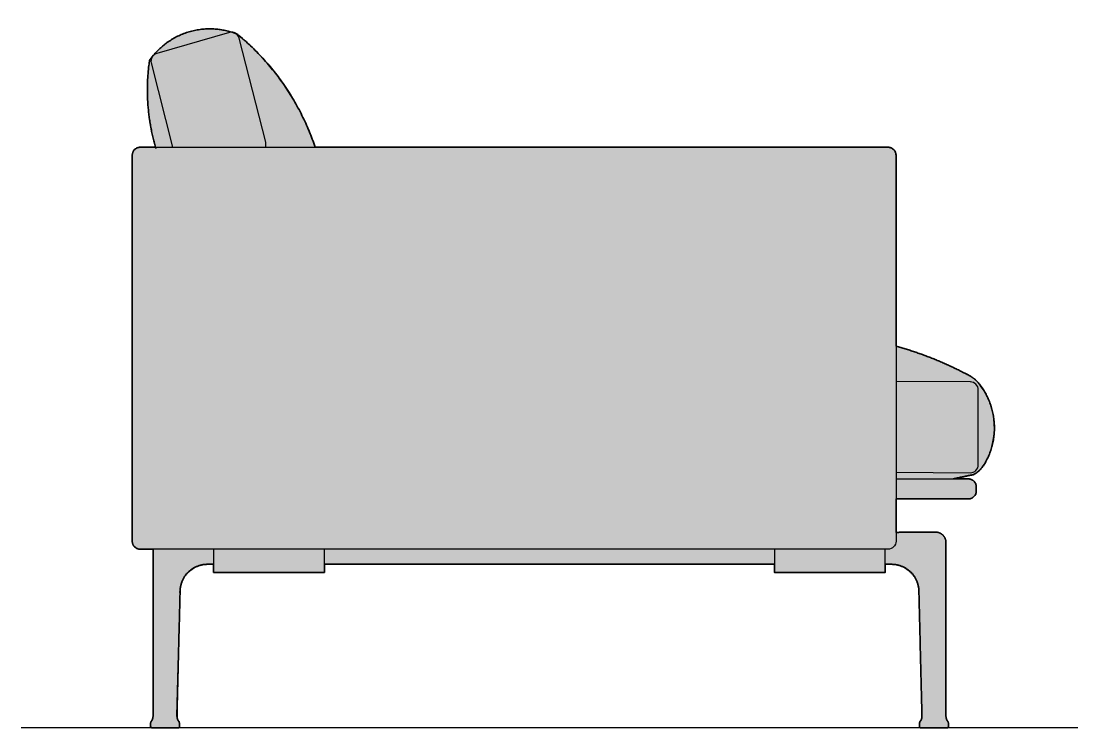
# Model space of a CAD drawing. Header units: millimetres. Extents: x 0 to 3251, y -1194 to 703.
# Drawn here: x 2199 to 3251, y 0 to 703 of the extents above; entities that cross this region are included whole.
import ezdxf

# ---------------------------------------------------------------- set-up
doc = ezdxf.new("R2010")
doc.units = ezdxf.units.MM
doc.layers.add('Blocks', color=7, linetype='Continuous')
doc.layers.add('Blocks$Fill', color=7, linetype='Continuous', true_color=0xffffff)
for name, color, linetype, lineweight, true_color in [('Blocks$Inner', 7, 'Continuous', 25, 0x007f00), ('Blocks$Outline', 7, 'Continuous', 35, 0xff3f3f), ('Groud', 7, 'Continuous', 25, 0x243775)]:
    doc.layers.add(name, color=color, linetype=linetype, lineweight=lineweight, true_color=true_color)

# ---------------------------------------------------------------- blocks, each defined once
blk = doc.blocks.new('Outline Sofa 2-seater Side')
at = {"layer": 'Blocks$Fill'}
blk.add_hatch(color=256, dxfattribs=at).paths.add_polyline_path([(927.6, 247.7), (948, 252), (948.4, 252.3), (948.9, 252.5), (949.4, 252.8), (949.8, 253.1), (950.3, 253.4), (950.7, 253.7), (951.1, 254), (951.6, 254.3), (952, 254.7), (952.4, 255), (952.8, 255.4), (953.3, 255.7), (953.7, 256.1), (954, 256.5), (954.4, 256.8), (954.8, 257.2), (955.2, 257.6), (955.6, 258), (955.9, 258.4), (956.3, 258.8), (956.6, 259.3), (956.9, 259.7), (957.3, 260.1), (957.6, 260.6), (957.9, 261), (958.2, 261.5), (958.5, 261.9), (958.8, 262.4), (959, 262.8), (959.3, 263.3), (959.5, 263.8), (959.8, 264.2), (960.9, 266.3), (961.9, 268.5), (962.9, 270.7), (963.8, 272.9), (964.7, 275.2), (965.5, 277.6), (965.8, 278.7), (966.1, 279.9), (966.5, 281.1), (966.8, 282.4), (967, 283.6), (967.3, 284.8), (967.5, 286), (967.7, 287.3), (967.9, 288.5), (968.1, 289.8), (968.2, 291), (968.4, 292.3), (968.5, 293.6), (968.5, 294.8), (968.6, 296.1), (968.6, 297.4), (968.6, 298.7), (968.6, 299.9), (968.6, 301.2), (968.5, 302.5), (968.4, 303.8), (968.3, 305), (968.2, 306.3), (968, 307.6), (967.9, 308.8), (967.7, 310.1), (967.5, 311.3), (967.2, 312.6), (967, 313.8), (966.7, 315), (966.4, 316.3), (966, 317.5), (965.7, 318.7), (965.3, 319.9), (964.9, 321.1), (964.5, 322.3), (964.1, 323.4), (963.6, 324.6), (963.2, 325.8), (962.7, 326.9), (961.7, 329.1), (960.6, 331.3), (959.4, 333.5), (958.2, 335.5), (956.9, 337.5), (955.6, 339.5), (955.1, 340.2), (954.6, 341), (954, 341.7), (953.5, 342.4), (952.9, 343.1), (952.3, 343.7), (951.7, 344.4), (951.1, 345), (950.4, 345.7), (949.8, 346.3), (949.1, 346.8), (948.4, 347.4), (947.7, 348), (946.9, 348.5), (946.2, 349), (945.5, 349.5), (936.5, 354.2), (927.5, 358.7), (918.3, 362.9), (908.9, 366.8), (899.5, 370.5), (890, 373.9), (880.4, 377), (870.7, 379.8), (870.7, 569.8), (870.7, 570), (870.6, 570.1), (870.6, 570.3), (870.6, 570.5), (870.6, 570.7), (870.6, 570.9), (870.6, 571), (870.5, 571.2), (870.5, 571.4), (870.4, 571.6), (870.4, 571.8), (870.3, 572), (870.3, 572.2), (870.2, 572.4), (870.2, 572.5), (870.1, 572.7), (870, 572.9), (869.9, 573.1), (869.9, 573.3), (869.8, 573.5), (869.7, 573.6), (869.6, 573.8), (869.5, 574), (869.4, 574.2), (869.2, 574.3), (869.1, 574.5), (869, 574.7), (868.9, 574.8), (868.7, 575), (868.6, 575.1), (868.5, 575.3), (868.3, 575.4), (868.2, 575.6), (868, 575.7), (867.9, 575.9), (867.7, 576), (867.5, 576.1), (867.4, 576.2), (867.2, 576.4), (867, 576.5), (866.9, 576.6), (866.7, 576.7), (866.5, 576.8), (866.3, 576.9), (866.1, 577), (866, 577.1), (865.8, 577.1), (865.6, 577.2), (865.4, 577.3), (865.2, 577.4), (865, 577.4), (864.9, 577.5), (864.7, 577.5), (864.5, 577.6), (864.3, 577.6), (864.1, 577.6), (863.9, 577.7), (863.7, 577.7), (863.6, 577.7), (863.4, 577.7), (863.2, 577.8), (863, 577.8), (862.8, 577.8), (862.7, 577.8), (292.6, 577.8), (289.8, 585.8), (286.7, 593.8), (283.2, 601.7), (279.5, 609.5), (275.6, 617.1), (273.5, 620.9), (271.3, 624.7), (269.1, 628.4), (266.8, 632.1), (264.4, 635.7), (262, 639.3), (259.5, 642.9), (257, 646.4), (254.4, 649.8), (251.7, 653.2), (249, 656.6), (246.2, 659.9), (240.5, 666.4), (234.6, 672.7), (228.5, 678.7), (222.2, 684.5), (215.7, 690), (214.2, 690.6), (214, 690.8), (213.8, 690.9), (213.6, 691.1), (213.4, 691.2), (213.2, 691.3), (213, 691.4), (212.8, 691.5), (212.5, 691.6), (212.3, 691.7), (212.1, 691.8), (211.8, 691.9), (211.6, 692), (211.3, 692), (211.1, 692.1), (210.9, 692.1), (210.6, 692.2), (210.4, 692.2), (210.1, 692.2), (209.8, 692.3), (209.6, 692.3), (208.4, 692.6), (207.2, 693), (205.9, 693.3), (204.7, 693.6), (203.4, 693.9), (202.1, 694.2), (200.8, 694.5), (199.6, 694.7), (198.2, 694.9), (196.9, 695.1), (195.6, 695.2), (194.3, 695.4), (193, 695.5), (191.6, 695.5), (190.3, 695.6), (188.9, 695.6), (187.6, 695.7), (186.2, 695.6), (184.8, 695.6), (183.5, 695.5), (182.1, 695.4), (180.7, 695.3), (179.4, 695.2), (178, 695), (176.6, 694.8), (175.3, 694.6), (173.9, 694.3), (172.6, 694.1), (171.2, 693.8), (169.9, 693.4), (168.5, 693.1), (167.2, 692.7), (165.9, 692.3), (164.6, 691.9), (163.2, 691.4), (161.9, 690.9), (160.7, 690.4), (159.4, 689.9), (158.1, 689.4), (156.9, 688.8), (155.6, 688.2), (154.4, 687.6), (153.2, 686.9), (152, 686.3), (150.8, 685.6), (149.6, 684.9), (148.5, 684.2), (147.3, 683.4), (146.2, 682.7), (145.1, 681.9), (144, 681.1), (143, 680.3), (141.9, 679.4), (140.9, 678.6), (139.9, 677.7), (138.9, 676.9), (137.9, 676), (137, 675.1), (136.1, 674.1), (135.2, 673.2), (134.3, 672.3), (133.4, 671.3), (132.6, 670.4), (131.8, 669.4), (131.6, 669.3), (131.5, 669.2), (131.4, 669.1), (131.3, 668.9), (131.2, 668.8), (131.1, 668.7), (131, 668.6), (130.9, 668.5), (130.8, 668.4), (130.7, 668.2), (130.6, 668.1), (130.5, 668), (130.4, 667.8), (130.4, 667.7), (130.3, 667.6), (130.2, 667.4), (128.9, 665.7), (127.7, 664), (127, 658.6), (126.4, 653.2), (126, 647.8), (125.8, 642.4), (125.7, 636.9), (125.7, 631.5), (125.9, 626), (126.2, 620.6), (126.6, 615.1), (127.2, 609.7), (128, 604.3), (128.9, 598.9), (129.9, 593.6), (131, 588.3), (132.4, 583), (133.8, 577.8), (118.6, 577.8), (118.5, 577.8), (118.3, 577.8), (118.1, 577.8), (117.9, 577.7), (117.7, 577.7), (117.5, 577.7), (117.4, 577.7), (117.2, 577.6), (117, 577.6), (116.8, 577.6), (116.6, 577.5), (116.4, 577.5), (116.2, 577.4), (116.1, 577.4), (115.9, 577.3), (115.7, 577.2), (115.5, 577.1), (115.3, 577.1), (115.1, 577), (115, 576.9), (114.8, 576.8), (114.6, 576.7), (114.4, 576.6), (114.3, 576.5), (114.1, 576.4), (113.9, 576.2), (113.7, 576.1), (113.6, 576), (113.4, 575.9), (113.3, 575.7), (113.1, 575.6), (113, 575.4), (112.8, 575.3), (112.7, 575.1), (112.5, 575), (112.4, 574.8), (112.3, 574.7), (112.2, 574.5), (112, 574.3), (111.9, 574.2), (111.8, 574), (111.7, 573.8), (111.6, 573.6), (111.5, 573.5), (111.4, 573.3), (111.3, 573.1), (111.3, 572.9), (111.2, 572.7), (111.1, 572.5), (111.1, 572.4), (111, 572.2), (110.9, 572), (110.9, 571.8), (110.8, 571.6), (110.8, 571.4), (110.8, 571.2), (110.7, 571), (110.7, 570.9), (110.7, 570.7), (110.7, 570.5), (110.6, 570.3), (110.6, 570.1), (110.6, 570), (110.6, 569.8), (110.6, 185.7), (110.6, 185.6), (110.6, 185.4), (110.6, 185.2), (110.7, 185), (110.7, 184.8), (110.7, 184.6), (110.7, 184.5), (110.8, 184.3), (110.8, 184.1), (110.8, 183.9), (110.9, 183.7), (110.9, 183.5), (111, 183.3), (111.1, 183.2), (111.1, 183), (111.2, 182.8), (111.3, 182.6), (111.3, 182.4), (111.4, 182.2), (111.5, 182.1), (111.6, 181.9), (111.7, 181.7), (111.8, 181.5), (111.9, 181.4), (112, 181.2), (112.2, 181), (112.3, 180.9), (112.4, 180.7), (112.5, 180.5), (112.7, 180.4), (112.8, 180.2), (113, 180.1), (113.1, 179.9), (113.3, 179.8), (113.4, 179.7), (113.6, 179.5), (113.7, 179.4), (113.9, 179.3), (114.1, 179.2), (114.3, 179), (114.4, 178.9), (114.6, 178.8), (114.8, 178.7), (115, 178.6), (115.1, 178.5), (115.3, 178.4), (115.5, 178.4), (115.7, 178.3), (115.9, 178.2), (116.1, 178.2), (116.2, 178.1), (116.4, 178), (116.6, 178), (116.8, 177.9), (117, 177.9), (117.2, 177.9), (117.4, 177.8), (117.5, 177.8), (117.7, 177.8), (117.9, 177.8), (118.1, 177.7), (118.3, 177.7), (118.5, 177.7), (118.6, 177.7), (131.3, 177.7), (131.3, 12), (131.3, 11.8), (131.3, 11.6), (131.2, 11.4), (131.2, 11.2), (131.2, 11), (131.2, 10.8), (131.2, 10.6), (131.1, 10.4), (131.1, 10.2), (131.1, 10), (131, 9.8), (131, 9.6), (131, 9.4), (130.9, 9.2), (130.9, 9), (130.8, 8.8), (130.8, 8.7), (130.7, 8.6), (130.7, 8.4), (130.6, 8.3), (130.6, 8.2), (130.5, 8.1), (130.5, 8), (130.4, 7.9), (130.4, 7.7), (130.3, 7.6), (130.2, 7.5), (130.2, 7.4), (130.1, 7.3), (130, 7.2), (129.9, 7.1), (129.9, 7), (129.8, 6.9), (129.7, 6.8), (129.7, 6.8), (129.6, 6.7), (129.6, 6.6), (129.5, 6.5), (129.5, 6.4), (129.4, 6.3), (129.4, 6.2), (129.3, 6.2), (129.3, 6.1), (129.2, 6), (129.2, 5.9), (129.1, 5.8), (129.1, 5.7), (129.1, 5.6), (129, 5.5), (129, 5.4), (129, 5.3), (128.9, 5.2), (128.9, 5.1), (128.9, 5), (128.9, 4.9), (128.9, 4.8), (128.8, 4.7), (128.8, 4.6), (128.8, 4.5), (128.8, 4.4), (128.8, 4.3), (128.8, 4.2), (128.8, 4.1), (128.8, 4), (128.8, 1), (128.8, 1), (128.8, 1), (128.8, 0.9), (128.8, 0.9), (128.8, 0.9), (128.8, 0.9), (128.8, 0.8), (128.8, 0.8), (128.8, 0.8), (128.8, 0.8), (128.8, 0.7), (128.8, 0.7), (128.8, 0.7), (128.8, 0.7), (128.8, 0.7), (128.8, 0.6), (128.8, 0.6), (128.9, 0.6), (128.9, 0.6), (128.9, 0.5), (128.9, 0.5), (128.9, 0.5), (128.9, 0.5), (128.9, 0.5), (128.9, 0.4), (129, 0.4), (129, 0.4), (129, 0.4), (129, 0.3), (129, 0.3), (129, 0.3), (129.1, 0.3), (129.1, 0.3), (129.1, 0.3), (129.1, 0.2), (129.1, 0.2), (129.2, 0.2), (129.2, 0.2), (129.2, 0.2), (129.2, 0.2), (129.2, 0.1), (129.3, 0.1), (129.3, 0.1), (129.3, 0.1), (129.3, 0.1), (129.3, 0.1), (129.4, 0.1), (129.4, 0.1), (129.4, 0.1), (129.4, 0.1), (129.5, 0), (129.5, 0), (129.5, 0), (129.5, 0), (129.6, 0), (129.6, 0), (129.6, 0), (129.6, 0), (129.7, 0), (129.7, 0), (129.7, 0), (129.7, 0), (129.7, 0), (129.8, 0), (156.6, 0), (156.7, 0), (156.7, 0), (156.7, 0), (156.7, 0), (156.8, 0), (156.8, 0), (156.8, 0), (156.8, 0), (156.8, 0), (156.9, 0), (156.9, 0), (156.9, 0), (156.9, 0.1), (157, 0.1), (157, 0.1), (157, 0.1), (157, 0.1), (157.1, 0.1), (157.1, 0.1), (157.1, 0.1), (157.1, 0.1), (157.1, 0.1), (157.2, 0.2), (157.2, 0.2), (157.2, 0.2), (157.2, 0.2), (157.2, 0.2), (157.3, 0.2), (157.3, 0.2), (157.3, 0.3), (157.3, 0.3), (157.3, 0.3), (157.4, 0.3), (157.4, 0.3), (157.4, 0.3), (157.4, 0.4), (157.4, 0.4), (157.4, 0.4), (157.4, 0.4), (157.5, 0.4), (157.5, 0.5), (157.5, 0.5), (157.5, 0.5), (157.5, 0.5), (157.5, 0.5), (157.5, 0.6), (157.5, 0.6), (157.6, 0.6), (157.6, 0.6), (157.6, 0.7), (157.6, 0.7), (157.6, 0.7), (157.6, 0.7), (157.6, 0.8), (157.6, 0.8), (157.6, 0.8), (157.6, 0.8), (157.6, 0.9), (157.6, 0.9), (157.6, 0.9), (157.6, 0.9), (157.6, 1), (157.6, 1), (157.6, 1), (157.6, 3.9), (157.6, 4.1), (157.6, 4.2), (157.6, 4.3), (157.6, 4.4), (157.6, 4.5), (157.6, 4.6), (157.6, 4.7), (157.6, 4.7), (157.5, 4.8), (157.5, 4.9), (157.5, 5.1), (157.4, 5.3), (157.4, 5.4), (157.4, 5.5), (157.3, 5.6), (157.3, 5.7), (157.2, 5.8), (157.2, 5.9), (157.1, 6.1), (157.1, 6.2), (157, 6.3), (157, 6.4), (156.9, 6.5), (156.8, 6.6), (156.8, 6.7), (156.7, 6.8), (156.6, 6.9), (156.5, 7), (156.5, 7.1), (156.4, 7.2), (156.3, 7.3), (156.2, 7.4), (156.2, 7.5), (156.1, 7.6), (156, 7.7), (156, 7.9), (155.9, 8), (155.9, 8.1), (155.8, 8.2), (155.8, 8.3), (155.7, 8.4), (155.7, 8.6), (155.6, 8.7), (155.6, 8.8), (155.5, 9), (155.5, 9.2), (155.4, 9.4), (155.4, 9.6), (155.4, 9.8), (155.3, 10), (155.3, 10.2), (155.2, 10.4), (155.2, 10.6), (155.2, 10.8), (155.2, 11), (155.2, 11.2), (155.1, 11.4), (155.1, 11.6), (155.1, 11.8), (155.1, 12), (158.2, 134.7), (158.1, 135.4), (158.2, 136), (158.2, 136.7), (158.2, 137.4), (158.3, 138), (158.4, 138.7), (158.5, 139.4), (158.6, 140.1), (158.7, 140.7), (158.8, 141.4), (159, 142.1), (159.2, 142.7), (159.4, 143.4), (159.6, 144.1), (159.8, 144.7), (160.1, 145.4), (160.3, 146), (160.6, 146.6), (160.9, 147.3), (161.2, 147.9), (161.5, 148.5), (161.9, 149.1), (162.2, 149.7), (162.6, 150.3), (163, 150.8), (163.3, 151.4), (163.8, 151.9), (164.2, 152.5), (164.6, 153), (165, 153.5), (165.5, 154), (165.9, 154.5), (166.4, 154.9), (166.9, 155.4), (167.4, 155.9), (167.9, 156.3), (168.4, 156.7), (169, 157.1), (169.5, 157.5), (170.1, 157.9), (170.7, 158.3), (171.2, 158.7), (171.8, 159), (172.4, 159.4), (173, 159.7), (173.7, 160), (174.3, 160.3), (174.9, 160.6), (175.6, 160.8), (176.2, 161.1), (176.9, 161.3), (177.5, 161.5), (178.2, 161.7), (178.8, 161.9), (179.5, 162), (180.2, 162.2), (180.8, 162.3), (181.5, 162.4), (182.2, 162.5), (182.9, 162.6), (183.5, 162.6), (184.2, 162.7), (184.9, 162.7), (185.5, 162.7), (191.6, 162.7), (191.6, 154.7), (301.9, 154.7), (301.9, 162.7), (749.7, 162.7), (749.7, 154.7), (860, 154.7), (860, 162.7), (866.1, 162.7), (866.8, 162.7), (867.5, 162.7), (868.1, 162.6), (868.8, 162.6), (869.5, 162.5), (870.1, 162.4), (870.8, 162.3), (871.5, 162.2), (872.2, 162), (872.8, 161.9), (873.5, 161.7), (874.2, 161.5), (874.8, 161.3), (875.5, 161.1), (876.1, 160.8), (876.8, 160.6), (877.4, 160.3), (878, 160), (878.6, 159.7), (879.2, 159.4), (879.8, 159), (880.4, 158.7), (881, 158.3), (881.6, 157.9), (882.1, 157.5), (882.7, 157.1), (883.2, 156.7), (883.8, 156.3), (884.3, 155.9), (884.8, 155.4), (885.2, 154.9), (885.7, 154.5), (886.2, 154), (886.6, 153.5), (887.1, 153), (887.5, 152.5), (887.9, 151.9), (888.3, 151.4), (888.7, 150.8), (889.1, 150.3), (889.5, 149.7), (889.8, 149.1), (890.1, 148.5), (890.5, 147.9), (890.8, 147.3), (891.1, 146.6), (891.4, 146), (891.6, 145.4), (891.9, 144.7), (892.1, 144.1), (892.3, 143.4), (892.5, 142.7), (892.7, 142.1), (892.8, 141.4), (893, 140.7), (893.1, 140.1), (893.2, 139.4), (893.3, 138.7), (893.4, 138), (893.4, 137.4), (893.5, 136.7), (893.5, 136), (893.5, 135.4), (893.5, 134.7), (896.5, 12), (896.5, 11.8), (896.5, 11.6), (896.5, 11.4), (896.5, 11.2), (896.5, 11), (896.5, 10.8), (896.4, 10.6), (896.4, 10.4), (896.4, 10.2), (896.3, 10), (896.3, 9.8), (896.3, 9.6), (896.2, 9.4), (896.2, 9.2), (896.1, 9), (896.1, 8.8), (896, 8.7), (896, 8.6), (895.9, 8.4), (895.9, 8.3), (895.8, 8.2), (895.8, 8.1), (895.7, 8), (895.7, 7.9), (895.6, 7.7), (895.6, 7.6), (895.5, 7.5), (895.4, 7.4), (895.4, 7.3), (895.3, 7.2), (895.2, 7.1), (895.1, 7), (895.1, 6.9), (895, 6.8), (894.9, 6.8), (894.9, 6.7), (894.8, 6.6), (894.8, 6.5), (894.7, 6.4), (894.7, 6.3), (894.6, 6.2), (894.6, 6.2), (894.5, 6.1), (894.5, 6), (894.5, 5.9), (894.4, 5.8), (894.4, 5.7), (894.3, 5.6), (894.3, 5.5), (894.3, 5.4), (894.2, 5.3), (894.2, 5.2), (894.2, 5.1), (894.2, 5), (894.1, 4.9), (894.1, 4.8), (894.1, 4.7), (894.1, 4.6), (894.1, 4.5), (894.1, 4.4), (894.1, 4.3), (894, 4.2), (894, 4.1), (894, 4), (894, 1), (894, 1), (894, 1), (894, 0.9), (894, 0.9), (894, 0.9), (894, 0.9), (894, 0.8), (894.1, 0.8), (894.1, 0.8), (894.1, 0.8), (894.1, 0.7), (894.1, 0.7), (894.1, 0.7), (894.1, 0.7), (894.1, 0.7), (894.1, 0.6), (894.1, 0.6), (894.1, 0.6), (894.1, 0.6), (894.1, 0.5), (894.2, 0.5), (894.2, 0.5), (894.2, 0.5), (894.2, 0.5), (894.2, 0.4), (894.2, 0.4), (894.2, 0.4), (894.3, 0.4), (894.3, 0.3), (894.3, 0.3), (894.3, 0.3), (894.3, 0.3), (894.3, 0.3), (894.4, 0.3), (894.4, 0.2), (894.4, 0.2), (894.4, 0.2), (894.4, 0.2), (894.5, 0.2), (894.5, 0.2), (894.5, 0.1), (894.5, 0.1), (894.6, 0.1), (894.6, 0.1), (894.6, 0.1), (894.6, 0.1), (894.6, 0.1), (894.7, 0.1), (894.7, 0.1), (894.7, 0.1), (894.7, 0), (894.8, 0), (894.8, 0), (894.8, 0), (894.8, 0), (894.9, 0), (894.9, 0), (894.9, 0), (894.9, 0), (894.9, 0), (895, 0), (895, 0), (895, 0), (895, 0), (921.9, 0), (921.9, 0), (922, 0), (922, 0), (922, 0), (922, 0), (922, 0), (922.1, 0), (922.1, 0), (922.1, 0), (922.1, 0), (922.2, 0), (922.2, 0), (922.2, 0.1), (922.2, 0.1), (922.3, 0.1), (922.3, 0.1), (922.3, 0.1), (922.3, 0.1), (922.4, 0.1), (922.4, 0.1), (922.4, 0.1), (922.4, 0.1), (922.4, 0.2), (922.5, 0.2), (922.5, 0.2), (922.5, 0.2), (922.5, 0.2), (922.5, 0.2), (922.6, 0.2), (922.6, 0.3), (922.6, 0.3), (922.6, 0.3), (922.6, 0.3), (922.6, 0.3), (922.7, 0.3), (922.7, 0.4), (922.7, 0.4), (922.7, 0.4), (922.7, 0.4), (922.7, 0.4), (922.7, 0.5), (922.8, 0.5), (922.8, 0.5), (922.8, 0.5), (922.8, 0.5), (922.8, 0.6), (922.8, 0.6), (922.8, 0.6), (922.8, 0.6), (922.8, 0.7), (922.9, 0.7), (922.9, 0.7), (922.9, 0.7), (922.9, 0.8), (922.9, 0.8), (922.9, 0.8), (922.9, 0.8), (922.9, 0.9), (922.9, 0.9), (922.9, 0.9), (922.9, 0.9), (922.9, 1), (922.9, 1), (922.9, 1), (922.9, 3.9), (922.9, 4.1), (922.9, 4.2), (922.9, 4.3), (922.9, 4.4), (922.9, 4.5), (922.9, 4.6), (922.8, 4.7), (922.8, 4.7), (922.8, 4.8), (922.8, 4.9), (922.8, 5.1), (922.7, 5.3), (922.7, 5.4), (922.6, 5.5), (922.6, 5.6), (922.6, 5.7), (922.5, 5.8), (922.5, 5.9), (922.4, 6.1), (922.3, 6.2), (922.3, 6.3), (922.2, 6.4), (922.2, 6.5), (922.1, 6.6), (922, 6.7), (922, 6.8), (921.9, 6.9), (921.8, 7), (921.7, 7.1), (921.7, 7.2), (921.6, 7.3), (921.5, 7.4), (921.4, 7.5), (921.4, 7.6), (921.3, 7.7), (921.3, 7.9), (921.2, 8), (921.1, 8.1), (921.1, 8.2), (921, 8.3), (921, 8.4), (920.9, 8.6), (920.9, 8.7), (920.9, 8.8), (920.8, 9), (920.8, 9.2), (920.7, 9.4), (920.7, 9.6), (920.6, 9.8), (920.6, 10), (920.6, 10.2), (920.5, 10.4), (920.5, 10.6), (920.5, 10.8), (920.4, 11), (920.4, 11.2), (920.4, 11.4), (920.4, 11.6), (920.4, 11.8), (920.4, 12), (920.4, 184.2), (920.4, 184.4), (920.4, 184.7), (920.4, 184.9), (920.4, 185.2), (920.3, 185.5), (920.3, 185.7), (920.3, 186), (920.2, 186.3), (920.2, 186.5), (920.1, 186.8), (920.1, 187), (920, 187.3), (919.9, 187.6), (919.8, 187.8), (919.7, 188.1), (919.6, 188.3), (919.5, 188.6), (919.4, 188.8), (919.3, 189.1), (919.2, 189.3), (919, 189.5), (918.9, 189.8), (918.8, 190), (918.6, 190.2), (918.5, 190.4), (918.3, 190.7), (918.1, 190.9), (918, 191.1), (917.8, 191.3), (917.6, 191.5), (917.4, 191.7), (917.3, 191.8), (917.1, 192), (916.9, 192.2), (916.7, 192.4), (916.5, 192.5), (916.3, 192.7), (916, 192.8), (915.8, 193), (915.6, 193.1), (915.4, 193.3), (915.1, 193.4), (914.9, 193.5), (914.6, 193.7), (914.4, 193.8), (914.2, 193.9), (913.9, 194), (913.7, 194.1), (913.4, 194.2), (913.1, 194.2), (912.9, 194.3), (912.6, 194.4), (912.4, 194.5), (912.1, 194.5), (911.8, 194.6), (911.6, 194.6), (911.3, 194.6), (911, 194.6), (910.8, 194.7), (910.5, 194.7), (910.2, 194.7), (910, 194.7), (909.7, 194.7), (909.4, 194.7), (870.7, 194.5), (870.7, 227.7), (942.6, 227.7), (942.8, 227.7), (943, 227.7), (943.2, 227.7), (943.3, 227.8), (943.5, 227.8), (943.7, 227.8), (943.9, 227.8), (944.1, 227.9), (944.3, 227.9), (944.5, 227.9), (944.6, 228), (944.8, 228), (945, 228.1), (945.2, 228.1), (945.4, 228.2), (945.6, 228.3), (945.8, 228.4), (945.9, 228.4), (946.1, 228.5), (946.3, 228.6), (946.5, 228.7), (946.7, 228.8), (946.8, 228.9), (947, 229), (947.2, 229.1), (947.3, 229.3), (947.5, 229.4), (947.7, 229.5), (947.8, 229.6), (948, 229.8), (948.1, 229.9), (948.3, 230.1), (948.4, 230.2), (948.6, 230.4), (948.7, 230.5), (948.8, 230.7), (949, 230.8), (949.1, 231), (949.2, 231.2), (949.3, 231.3), (949.4, 231.5), (949.5, 231.7), (949.6, 231.9), (949.7, 232), (949.8, 232.2), (949.9, 232.4), (950, 232.6), (950.1, 232.8), (950.1, 233), (950.2, 233.1), (950.3, 233.3), (950.3, 233.5), (950.4, 233.7), (950.4, 233.9), (950.5, 234.1), (950.5, 234.3), (950.5, 234.4), (950.6, 234.6), (950.6, 234.8), (950.6, 235), (950.6, 235.2), (950.6, 235.4), (950.6, 235.5), (950.6, 235.7), (950.6, 239.7), (950.6, 239.9), (950.6, 240.1), (950.6, 240.3), (950.6, 240.4), (950.6, 240.6), (950.6, 240.8), (950.5, 241), (950.5, 241.2), (950.5, 241.4), (950.4, 241.5), (950.4, 241.7), (950.3, 241.9), (950.3, 242.1), (950.2, 242.3), (950.1, 242.5), (950.1, 242.7), (950, 242.8), (949.9, 243), (949.8, 243.2), (949.7, 243.4), (949.6, 243.6), (949.5, 243.7), (949.4, 243.9), (949.3, 244.1), (949.2, 244.3), (949.1, 244.4), (949, 244.6), (948.8, 244.8), (948.7, 244.9), (948.6, 245.1), (948.4, 245.2), (948.3, 245.4), (948.1, 245.5), (948, 245.7), (947.8, 245.8), (947.7, 245.9), (947.5, 246.1), (947.3, 246.2), (947.2, 246.3), (947, 246.4), (946.8, 246.5), (946.7, 246.6), (946.5, 246.7), (946.3, 246.8), (946.1, 246.9), (945.9, 247), (945.8, 247.1), (945.6, 247.2), (945.4, 247.2), (945.2, 247.3), (945, 247.4), (944.8, 247.4), (944.6, 247.5), (944.5, 247.5), (944.3, 247.5), (944.1, 247.6), (943.9, 247.6), (943.7, 247.6), (943.5, 247.7), (943.3, 247.7), (943.2, 247.7), (943, 247.7), (942.8, 247.7), (942.6, 247.7)], flags=0)
at = {"layer": 'Blocks$Inner'}
for p, q in [((207.5, 692), (135, 671.1)), ((243.4, 582.7), (217, 686.4)), ((129.4, 661.7), (150.8, 577.8)), ((110.6, 185.7), (110.6, 569.8)), ((118.6, 577.8), (862.7, 577.8)), ((870.7, 569.8), (870.7, 185.7)), ((944.7, 344.2), (870.7, 344.7)), ((952.6, 261.9), (952.6, 336.2)), ((870.7, 254.4), (944.6, 253.9)), ((870.7, 247.7), (942.6, 247.7)), ((927.6, 247.7), (948, 252)), ((950.6, 239.7), (950.6, 235.7)), ((942.6, 227.7), (870.7, 227.7)), ((909.4, 194.7), (870.7, 194.5)), ((920.4, 12), (920.4, 184.2)), ((862.7, 177.7), (118.6, 177.7)), ((131.3, 177.7), (131.3, 12)), ((185.5, 162.7), (191.6, 162.7)), ((860, 162.7), (866.1, 162.7)), ((155.1, 12), (158.2, 134.7)), ((893.5, 134.7), (896.5, 12)), ((128.8, 4), (128.8, 1)), ((129.8, 0), (156.6, 0)), ((157.6, 1), (157.6, 3.9)), ((894, 4), (894, 1)), ((895, 0), (921.9, 0)), ((922.9, 1), (922.9, 3.9))]:
    blk.add_line(p, q, dxfattribs=at)
for points in [[(191.6, 177.7), (191.6, 154.7), (301.9, 154.7), (301.9, 177.7)], [(749.7, 177.7), (749.7, 154.7), (860, 154.7), (860, 177.7)], [(301.9, 162.7), (749.7, 162.7)]]:
    blk.add_lwpolyline(points, dxfattribs=at)
at = {"layer": 'Blocks$Inner', "extrusion": (0, 0, -1)}
for centre, radius, start, end in [((-187.7, 623), 72.7, 34.3448, 112.6663), ((-57.7, 499.3), 247.7, 129.628, 161.5191), ((-332.1, 635.1), 206.4, 343.3781, 8.032), ((-118.6, 569.8), 8, 0, 90), ((-862.7, 569.8), 8, 90, 180), ((-942.6, 239.7), 8, 90, 180), ((-942.6, 235.7), 8, 180, 270), ((-118.6, 185.7), 8, 270, 360), ((-862.7, 185.7), 8, 180, 270), ((-185.5, 135.3), 27.4, 358.6756, 90), ((-866.1, 135.3), 27.4, 90, 181.3244), ((-120.1, 12), 11.1, 180.0704, 196.6345), ((-166.3, 12), 11.2, 343.37, 0), ((-885.4, 12), 11.1, 180.1347, 196.634), ((-931.6, 12), 11.2, 343.37, 0), ((-125.6, 10.3), 5.38, 196.63, 218.4425), ((-160.8, 10.3), 5.38, 321.5575, 343.37), ((-890.9, 10.3), 5.38, 196.63, 218.4425), ((-926, 10.3), 5.38, 321.5575, 343.37)]:
    blk.add_arc(centre, radius, start, end, dxfattribs=at)
at = {"layer": 'Blocks$Inner'}
for centre, radius, start, end in [((209.4, 684.5), 7.78, 14.2798, 104.6755), ((137, 663.6), 7.78, 104.6755, 194.2798), ((235.9, 580.7), 7.78, 337.5525, 14.2798), ((779.7, 47.8), 344.2, 61.2089, 74.6723), ((928.4, 322), 32.3, 32.7543, 58.1468), ((944.6, 336.2), 8, 0, 89.6043), ((897.8, 298.5), 70.8, 331.0734, 35.3342), ((934.3, 277), 28.5, 298.667, 333.445), ((944.6, 261.9), 8, 269.6043, 0), ((910.2, 184.5), 10.2, 358.0203, 94.2404), ((133.8, 3.9), 5.05, 141.5575, 178.4519), ((129.8, 1), 1, 180, 270), ((152.6, 3.9), 5.05, 16.004, 38.4425), ((156.6, 1), 1, 269.9997, 0.0003), ((152.6, 3.9), 5, 0.0003, 16.004), ((899.1, 3.9), 5.05, 141.5575, 178.4519), ((895, 1), 1, 180, 270), ((917.9, 3.9), 5.05, 16.004, 38.4425), ((921.9, 1), 1, 269.9997, 0.0003), ((917.9, 3.9), 5, 0.0003, 16.004)]:
    blk.add_arc(centre, radius, start, end, dxfattribs=at)
at = {"layer": 'Blocks$Outline'}
for points in [[(191.6, 162.7), (191.6, 154.7), (301.9, 154.7), (301.9, 162.7)], [(301.9, 162.7), (749.7, 162.7)], [(749.7, 162.7), (749.7, 154.7), (860, 154.7), (860, 162.7)]]:
    blk.add_lwpolyline(points, dxfattribs=at)
for points, weights in [([(209.6, 692.3), (163, 707), (131.8, 669.4)], [0.970883448523, 0.80506710715, 0.969740896126]), ([(131.8, 669.4), (130.8, 668.5), (130.2, 667.4)], [0.874809404878, 0.853567402445, 0.854844413612])]:
    blk.add_rational_spline(points, weights, degree=2, dxfattribs=at)
for points, weights, knots in [([(214.2, 690.6), (213.8, 690.9), (213.4, 691.2), (211.6, 692.2), (209.6, 692.3)], [0.978864493212, 0.987347233481, 1, 0.950160353484, 0.965022707293], [117.164156, 117.164156, 117.164156, 118.175581, 118.175581, 122.159614, 122.159614, 122.159614]), ([(292.6, 577.8), (270.2, 644.9), (215.7, 690), (215, 690.3), (214.2, 690.6)], [1, 0.961523155797, 1, 0.996137372111, 0.992407588271], [-327.671704, -327.671704, -327.671704, -188.162037, -188.162037, -186.453677, -186.453677, -186.453677]), ([(130.2, 667.4), (128.9, 665.7), (127.7, 664), (121.5, 620.2), (133.8, 577.8)], [0.980239483684, 0.98964211523, 1, 0.977404406802, 0.999100209267], [-93.397119, -93.397119, -93.397119, -88.81604, -88.81604, -1.768395, -1.768395, -1.768395]), ([(118.6, 577.8), (110.6, 577.8), (110.6, 569.8), (110.6, 377.8), (110.6, 185.7), (110.6, 177.7), (118.6, 177.7), (125, 177.7), (131.3, 177.7)], [1, 0.707106781187, 1, 1, 1, 0.707106781187, 1, 1, 1], [-2306.408836, -2306.408836, -2306.408836, -2293.842465, -2293.842465, -1909.797723, -1909.797723, -1897.231352, -1897.231352, -1884.569659, -1884.569659, -1884.569659]), ([(870.7, 379.8), (870.7, 474.8), (870.7, 569.8), (870.7, 577.8), (862.7, 577.8), (577.6, 577.8), (292.6, 577.8)], [1, 1, 1, 0.707106781187, 1, 1, 1], [-946.602635, -946.602635, -946.602635, -756.593305, -756.593305, -744.026934, -744.026934, -174.007609, -174.007609, -174.007609]), ([(927.6, 247.7), (937.8, 249.9), (948, 252), (955.8, 256.3), (959.8, 264.2), (981.3, 303.2), (955.6, 339.5), (951.6, 345.6), (945.5, 349.5), (909.8, 369), (870.7, 379.8)], [1, 1, 1, 0.954297615874, 1, 0.846839892985, 1, 0.975548880166, 1, 0.9931059216, 1], [0, 0, 0, 20.804755, 20.804755, 38.076416, 38.076416, 117.538797, 117.538797, 131.857985, 131.857985, 212.747907, 212.747907, 212.747907]), ([(870.7, 227.7), (906.6, 227.7), (942.6, 227.7), (950.6, 227.7), (950.6, 235.7), (950.6, 237.7), (950.6, 239.7), (950.6, 247.7), (942.6, 247.7), (935.1, 247.7), (927.6, 247.7)], [1, 1, 1, 0.707106781188, 1, 1, 1, 0.707106781187, 1, 1, 1], [-173.078755, -173.078755, -173.078755, -101.105748, -101.105748, -88.539378, -88.539378, -84.539378, -84.539378, -71.973007, -71.973007, -56.967857, -56.967857, -56.967857]), ([(860, 162.7), (863.1, 162.7), (866.1, 162.7), (877.7, 162.7), (885.7, 154.5), (893.8, 146.2), (893.5, 134.7), (895, 73.3), (896.5, 12), (896.5, 10.4), (896.1, 8.8), (895.8, 7.8), (895.1, 7), (894.1, 5.7), (894, 4), (894, 2.5), (894, 1), (894, 0), (895, 0), (908.5, 0), (921.9, 0), (922.3, 0), (922.6, 0.3), (922.9, 0.6), (922.9, 1), (922.9, 2.4), (922.9, 3.9), (922.9, 4.6), (922.7, 5.3), (922.4, 6.2), (921.8, 7), (921.2, 7.8), (920.9, 8.8), (920.4, 10.4), (920.4, 12), (920.4, 98.1), (920.4, 184.2), (920.5, 188.7), (917.3, 191.8), (914, 195), (909.4, 194.7), (890.1, 194.6), (870.7, 194.5)], [1, 1, 1, 0.921652603396, 1, 0.921652603396, 1, 1, 1, 0.989652181464, 1, 0.981938210713, 1, 0.948615844148, 1, 1, 1, 0.707106781187, 1, 1, 1, 0.923878556617, 1, 0.923878556617, 1, 1, 1, 0.990263545365, 1, 0.98088994545, 1, 0.981938210713, 1, 0.989487912647, 1, 1, 1, 0.913154337593, 1, 0.913154337593, 1, 1, 1], [0, 0, 0, 6.080278, 6.080278, 27.912456, 27.912456, 49.744634, 49.744634, 172.500753, 172.500753, 175.710657, 175.710657, 177.758083, 177.758083, 181.008814, 181.008814, 184.008814, 184.008814, 185.57961, 185.57961, 212.44807, 212.44807, 213.233469, 213.233469, 214.018868, 214.018868, 216.89582, 216.89582, 218.292408, 218.292408, 220.269441, 220.269441, 222.316868, 222.316868, 225.555324, 225.555324, 397.706884, 397.706884, 406.254127, 406.254127, 414.801369, 414.801369, 453.595423, 453.595423, 453.595423]), ([(131.3, 177.7), (131.3, 94.9), (131.3, 12), (131.3, 10.4), (130.8, 8.8), (130.5, 7.8), (129.9, 7), (128.8, 5.7), (128.8, 4), (128.8, 2.5), (128.8, 1), (128.8, 0), (129.8, 0), (143.2, 0), (156.6, 0), (157, 0), (157.3, 0.3), (157.6, 0.6), (157.6, 1), (157.6, 2.4), (157.6, 3.9), (157.6, 4.6), (157.4, 5.3), (157.2, 6.2), (156.5, 7), (155.9, 7.8), (155.6, 8.8), (155.1, 10.4), (155.1, 12), (156.6, 73.3), (158.2, 134.7), (157.9, 146.2), (165.9, 154.5), (174, 162.7), (185.5, 162.7), (188.6, 162.7), (191.6, 162.7)], [1, 1, 1, 0.989570912638, 1, 0.981938210713, 1, 0.948615844148, 1, 1, 1, 0.707106781187, 1, 1, 1, 0.923878556617, 1, 0.923878556617, 1, 1, 1, 0.990263545365, 1, 0.98088994545, 1, 0.981938210713, 1, 0.989487912647, 1, 1, 1, 0.921652603396, 1, 0.921652603396, 1, 1, 1], [0.000065, 0.000065, 0.000065, 165.748062, 165.748062, 168.970161, 168.970161, 171.017587, 171.017587, 174.268318, 174.268318, 177.268318, 177.268318, 178.839115, 178.839115, 205.707575, 205.707575, 206.492974, 206.492974, 207.278373, 207.278373, 210.155324, 210.155324, 211.551913, 211.551913, 213.528946, 213.528946, 215.576372, 215.576372, 218.814829, 218.814829, 341.542415, 341.542415, 363.374593, 363.374593, 385.206771, 385.206771, 391.287049, 391.287049, 391.287049])]:
    blk.add_rational_spline(points, weights, degree=2, knots=knots, dxfattribs=at)
for points in [[(133.8, 577.8), (126.2, 577.8), (118.6, 577.8)], [(870.7, 194.5), (870.7, 211.1), (870.7, 227.7)]]:
    blk.add_open_spline(points, degree=2, dxfattribs=at)

msp = doc.modelspace()

# ---------------------------------------------------------------- linework, layer by layer
at = {"layer": 'Groud'}
msp.add_lwpolyline([(3251.1, 0), (2199.4, 0)], dxfattribs=at)

# ---------------------------------------------------------------- block references
at = {"layer": 'Blocks'}
msp.add_blockref('Outline Sofa 2-seater Side', (2199.4, 0), dxfattribs=at)

doc.saveas('drawing.dxf')
